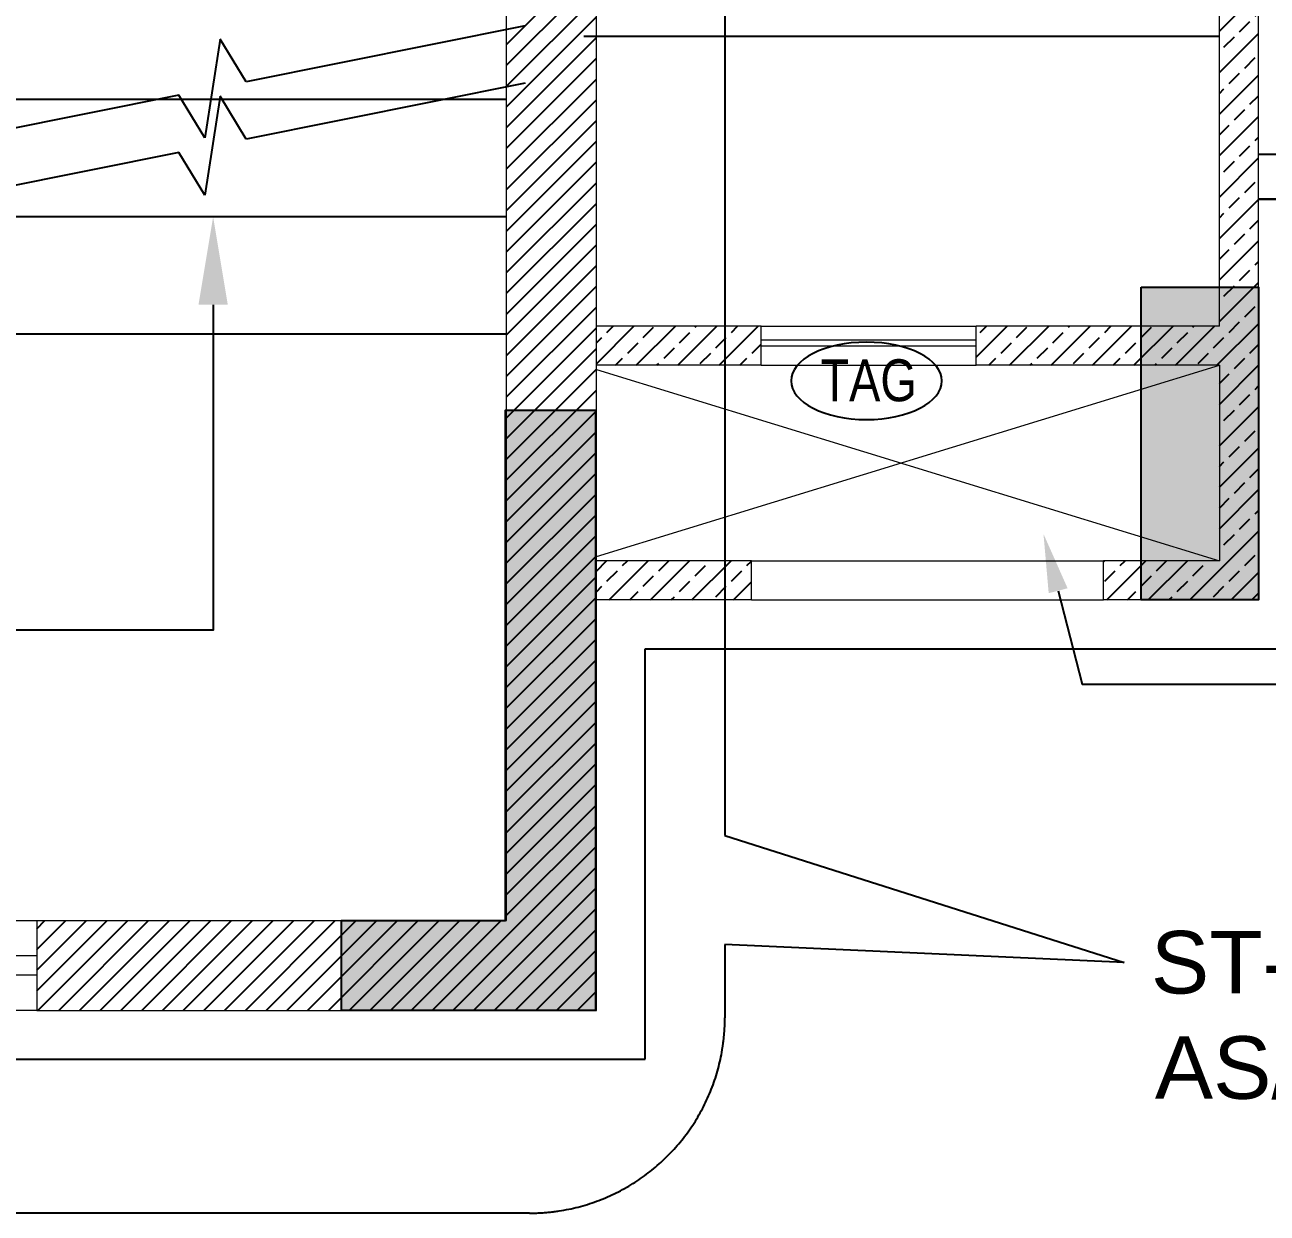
# Model space of a CAD drawing. Header units: millimetres. Extents: x 1255966 to 1543449, y 318653 to 465396.
# Drawn here: x 1386596 to 1389773, y 406065 to 409105 of the extents above; entities that cross this region are included whole.
import ezdxf
from ezdxf.enums import TextEntityAlignment as Align

# ---------------------------------------------------------------- set-up
doc = ezdxf.new("R2010")
doc.units = ezdxf.units.MM
doc.header["$LTSCALE"] = 500
doc.header["$MEASUREMENT"] = 0
doc.linetypes.add('HIDDEN', pattern=[0.375, 0.25, -0.125])
for name, color, linetype, true_color in [('A-TAG', 7, 'Continuous', 0xef00ef), ('PROJECTION', 7, 'HIDDEN', 0xff4000), ('RAILING', 7, 'Continuous', 0xadadad), ('STAIR', 7, 'Continuous', 0x3f4f7f)]:
    doc.layers.add(name, color=color, linetype=linetype, true_color=true_color)
for name, color, linetype in [('AHC-A-FURNITURE', 2, 'Continuous'), ('Drop', 143, 'Continuous'), ('TEXT-RM NAME', 6, 'Continuous'), ('TOWER AREA COLUMN.', 6, 'Continuous')]:
    doc.layers.add(name, color=color, linetype=linetype)
for name, color, linetype, lineweight in [('CILL', 8, 'Continuous', 13), ('TILE', 252, 'Continuous', 13), ('TOWER COL HATCH', 253, 'Continuous', 20), ('Wall', 2, 'Continuous', 15), ('WIN', 144, 'Continuous', 15)]:
    doc.layers.add(name, color=color, linetype=linetype, lineweight=lineweight)
doc.styles.get("Standard").update_dxf_attribs({"font": 'arial.ttf'})
pattern_1 = [(45, (1157523.66, 750672.71), (-53.033009, 53.033009), []), (45, (1157576.69, 750672.71), (-53.033009, 53.033009), [37.5, -18.75])]

msp = doc.modelspace()

# ---------------------------------------------------------------- hatches: boundary and pattern name
at = {"layer": 'AHC-A-FURNITURE', "ltscale": 50, "true_color": 0x5b5b5b}
h = msp.add_hatch(dxfattribs=at)
h.set_pattern_fill('ANSI33', color=251, scale=300)
h.set_pattern_definition(pattern_1)
h.paths.add_polyline_path([(1389750.6, 410858.9), (1389377.6, 410858.9), (1389377.6, 410758.9), (1389650.6, 410758.9), (1389650.6, 408333.9), (1389029.1, 408333.9), (1389029.1, 408233.9), (1389650.6, 408233.9), (1389650.6, 407733.9), (1389354.1, 407733.9), (1389354.1, 407633.9), (1389750.6, 407633.9)])
h = msp.add_hatch(dxfattribs=at)
h.set_pattern_fill('ANSI33', color=251, scale=300)
h.set_pattern_definition(pattern_1)
h.paths.add_polyline_path([(1388454.1, 407733.9), (1388057.6, 407733.9), (1388057.6, 407633.9), (1388454.1, 407633.9)])
h.paths.add_polyline_path([(1388479.1, 408333.9), (1388057.6, 408333.9), (1388057.6, 408233.9), (1388479.1, 408233.9)])
at = {"layer": 'TOWER COL HATCH'}
h = msp.add_hatch(color=253, dxfattribs=at)
h.dxf.hatch_style = 1
h.paths.add_polyline_path([(1389450.6, 408433.9), (1389750.6, 408433.9), (1389750.6, 407633.9), (1389450.6, 407633.9)])
h = msp.add_hatch(color=253, dxfattribs=at)
h.dxf.hatch_style = 1
h.paths.add_polyline_path([(1388055.6, 408118.7), (1388055.6, 406583.7), (1387405.6, 406583.7), (1387405.6, 406813.7), (1387825.6, 406813.7), (1387825.6, 408118.7)])

# ---------------------------------------------------------------- linework, layer by layer
at = {"color": 5, "ltscale": 50, "true_color": 0x0000ff}
msp.add_line((1394415.6, 408658.9), (1389750.6, 408658.9), dxfattribs=at)
at = {"linetype": 'Continuous', "extrusion": (0, 0, -1)}
msp.add_ellipse((1388748.3, 408194.1), major_axis=(193, 0), ratio=0.512885, dxfattribs=at)
at = {"layer": 'A-TAG', "linetype": 'HIDDEN', "ltscale": 100}
for p, q in [((1388386.2, 410742.7), (1388386.2, 407031.3)), ((1388386.2, 407031.3), (1389407.3, 406706.2)), ((1388386.2, 406752), (1388386.2, 406565.1)), ((1389407.3, 406706.2), (1388386.2, 406752)), ((1387886.2, 406065.1), (1383898.4, 406065.1))]:
    msp.add_line(p, q, dxfattribs=at)
msp.add_arc((1387886.2, 406565.1), 500, 270, 0, dxfattribs=at)
at = {"layer": 'AHC-A-FURNITURE', "color": 1, "linetype": 'Continuous', "ltscale": 50, "true_color": 0xff0000}
for p, q in [((1387827.6, 409054.4), (1388057.6, 409284.4)), ((1387827.6, 409001.4), (1388057.6, 409231.4)), ((1387827.6, 408948.3), (1388057.6, 409178.3)), ((1387827.6, 408895.3), (1388057.6, 409125.3)), ((1387827.6, 408842.3), (1388057.6, 409072.3)), ((1387827.6, 408789.2), (1388057.6, 409019.2)), ((1387827.6, 408736.2), (1388057.6, 408966.2)), ((1387827.6, 408683.2), (1388057.6, 408913.2)), ((1387827.6, 408630.1), (1388057.6, 408860.1)), ((1387827.6, 408577.1), (1388057.6, 408807.1)), ((1387827.6, 408524.1), (1388057.6, 408754.1)), ((1387827.6, 408471), (1388057.6, 408701)), ((1387827.6, 408418), (1388057.6, 408648)), ((1387827.6, 408365), (1388057.6, 408595)), ((1387827.6, 408311.9), (1388057.6, 408541.9)), ((1387827.6, 408258.9), (1388057.6, 408488.9)), ((1387827.6, 408205.9), (1388057.6, 408435.9)), ((1387827.6, 408152.8), (1388057.6, 408382.8)), ((1387827.6, 408099.8), (1388057.6, 408329.8)), ((1387827.6, 408046.8), (1388057.6, 408276.8)), ((1387827.6, 407993.7), (1388057.6, 408223.7)), ((1387827.6, 407940.7), (1388057.6, 408170.7)), ((1387827.6, 407887.7), (1388057.6, 408117.7)), ((1387827.6, 407834.6), (1388057.6, 408064.6)), ((1387827.6, 407781.6), (1388057.6, 408011.6)), ((1387827.6, 407728.6), (1388057.6, 407958.6)), ((1387827.6, 407675.5), (1388057.6, 407905.5)), ((1387827.6, 407622.5), (1388057.6, 407852.5)), ((1387827.6, 407569.5), (1388057.6, 407799.5)), ((1387827.6, 407516.4), (1388057.6, 407746.4)), ((1387827.6, 407463.4), (1388057.6, 407693.4)), ((1387827.6, 407410.4), (1388057.6, 407640.4)), ((1387827.6, 407357.3), (1388057.6, 407587.3)), ((1387827.6, 407304.3), (1388057.6, 407534.3)), ((1387827.6, 407251.3), (1388057.6, 407481.3)), ((1387827.6, 407198.2), (1388057.6, 407428.2)), ((1387827.6, 407145.2), (1388057.6, 407375.2)), ((1387827.6, 407092.2), (1388057.6, 407322.2)), ((1387827.6, 407039.1), (1388057.6, 407269.1)), ((1387827.6, 406986.1), (1388057.6, 407216.1)), ((1387827.6, 406933.1), (1388057.6, 407163.1)), ((1387827.6, 406880), (1388057.6, 407110)), ((1387827.6, 406827), (1388057.6, 407057)), ((1387637.3, 406583.7), (1388057.6, 407004)), ((1387690.4, 406583.7), (1388057.6, 406950.9)), ((1387743.4, 406583.7), (1388057.6, 406897.9)), ((1387796.4, 406583.7), (1388057.6, 406844.9)), ((1386626.6, 406792.7), (1386647.6, 406813.7)), ((1386626.6, 406739.7), (1386700.6, 406813.7)), ((1386626.6, 406686.7), (1386753.6, 406813.7)), ((1386626.6, 406633.7), (1386806.7, 406813.7)), ((1386629.7, 406583.7), (1386859.7, 406813.7)), ((1386682.7, 406583.7), (1386912.7, 406813.7)), ((1386735.8, 406583.7), (1386965.8, 406813.7)), ((1386788.8, 406583.7), (1387018.8, 406813.7)), ((1386841.8, 406583.7), (1387071.8, 406813.7)), ((1386894.9, 406583.7), (1387124.9, 406813.7)), ((1386947.9, 406583.7), (1387177.9, 406813.7)), ((1387000.9, 406583.7), (1387230.9, 406813.7)), ((1387054, 406583.7), (1387284, 406813.7)), ((1387107, 406583.7), (1387337, 406813.7)), ((1387160, 406583.7), (1387390, 406813.7)), ((1387213.1, 406583.7), (1387443.1, 406813.7)), ((1387266.1, 406583.7), (1387496.1, 406813.7)), ((1387319.1, 406583.7), (1387549.1, 406813.7)), ((1387372.2, 406583.7), (1387602.2, 406813.7)), ((1387425.2, 406583.7), (1387655.2, 406813.7)), ((1387478.2, 406583.7), (1387708.2, 406813.7)), ((1387531.3, 406583.7), (1387761.3, 406813.7)), ((1387584.3, 406583.7), (1387814.3, 406813.7)), ((1387849.5, 406583.7), (1388057.6, 406791.8)), ((1387902.5, 406583.7), (1388057.6, 406738.8)), ((1387955.5, 406583.7), (1388057.6, 406685.8)), ((1388008.6, 406583.7), (1388057.6, 406632.8))]:
    msp.add_line(p, q, dxfattribs=at)
at = {"layer": 'CILL'}
for p, q in [((1388454.1, 407733.9), (1389354.1, 407733.9)), ((1388454.1, 407633.9), (1389354.1, 407633.9))]:
    msp.add_line(p, q, dxfattribs=at)
at = {"layer": 'Drop'}
msp.add_line((1389650.6, 409074.9), (1388025.6, 409074.9), dxfattribs=at)
at = {"layer": 'PROJECTION', "ltscale": 50}
for p, q in [((1388182.6, 406458.7), (1388182.6, 407508.9)), ((1388182.6, 407508.9), (1389875.6, 407508.9)), ((1385410.6, 406458.7), (1388182.6, 406458.7))]:
    msp.add_line(p, q, dxfattribs=at)
at = {"layer": 'RAILING', "color": 36, "true_color": 0x7f4010}
for p, q in [((1389750.6, 408773.9), (1394415.6, 408773.9)), ((1389750.6, 408658.9), (1394415.6, 408658.9))]:
    msp.add_line(p, q, dxfattribs=at)
at = {"layer": 'STAIR', "color": 0}
for p, q in [((1387875.9, 409102.1), (1387161.7, 408959.2)), ((1387095.3, 409068.5), (1387056.6, 408815.6)), ((1387161.7, 408959.2), (1387095.3, 409068.5)), ((1387875.9, 408955.5), (1387161.7, 408812.6)), ((1386990.1, 408924.9), (1386210.9, 408769.1)), ((1387056.6, 408815.6), (1386990.1, 408924.9)), ((1387095.3, 408921.9), (1387056.6, 408669)), ((1387161.7, 408812.6), (1387095.3, 408921.9)), ((1386990.1, 408778.3), (1386210.9, 408622.5)), ((1387056.6, 408669), (1386990.1, 408778.3))]:
    msp.add_line(p, q, dxfattribs=at)
at = {"layer": 'STAIR'}
for p, q in [((1387827.6, 408913.7), (1386327.6, 408913.7)), ((1387827.6, 408613.7), (1386327.6, 408613.7)), ((1387827.6, 408313.7), (1386327.6, 408313.7))]:
    msp.add_line(p, q, dxfattribs=at)
at = {"layer": 'STAIR', "color": 0}
msp.add_lwpolyline([(1387077.6, 408388.7), (1387077.6, 407556.2), (1384626.6, 407556.2)], dxfattribs=at)
msp.add_solid([(1387040.1, 408388.7), (1387077.6, 408613.7), (1387115.1, 408388.7)], dxfattribs=at)
at = {"layer": 'TEXT-RM NAME'}
msp.add_lwpolyline([(1389238.4, 407657.3), (1389300.2, 407418.6), (1389925.2, 407418.6)], dxfattribs=at)
msp.add_solid([(1389214.2, 407651), (1389200.9, 407802.5), (1389262.6, 407663.5)], dxfattribs=at)
at = {"layer": 'TILE', "linetype": 'HIDDEN', "ltscale": 45}
for p, q in [((1388057.6, 407744.8), (1389650.6, 408233.9)), ((1388057.6, 408223), (1389650.6, 407733.9))]:
    msp.add_line(p, q, dxfattribs=at)
at = {"layer": 'TOWER AREA COLUMN.'}
msp.add_lwpolyline([(1389450.6, 408433.9), (1389750.6, 408433.9), (1389750.6, 407633.9), (1389450.6, 407633.9)], close=True, dxfattribs=at)
msp.add_lwpolyline([(1388055.6, 408118.7), (1388055.6, 406583.7), (1387405.6, 406583.7), (1387405.6, 406813.7), (1387825.6, 406813.7), (1387825.6, 408118.7), (1388055.6, 408118.7)], dxfattribs=at)
at = {"layer": 'Wall', "linetype": 'Continuous'}
for p, q in [((1387827.6, 406813.7), (1387827.6, 414388.9)), ((1388057.6, 406583.7), (1388057.6, 414388.9)), ((1386626.6, 406813.7), (1387827.6, 406813.7)), ((1386626.6, 406813.7), (1386626.6, 406583.7)), ((1386626.6, 406583.7), (1388057.6, 406583.7))]:
    msp.add_line(p, q, dxfattribs=at)
at = {"layer": 'Wall'}
for p, q in [((1389750.6, 407633.9), (1389750.6, 410858.9)), ((1389650.6, 408333.9), (1389650.6, 410758.9)), ((1388479.1, 408333.9), (1388057.6, 408333.9)), ((1388479.1, 408233.9), (1388479.1, 408333.9)), ((1389650.6, 408333.9), (1389029.1, 408333.9)), ((1389029.1, 408233.9), (1389029.1, 408333.9)), ((1388479.1, 408233.9), (1388057.6, 408233.9)), ((1389650.6, 408233.9), (1389029.1, 408233.9)), ((1389650.6, 408233.9), (1389650.6, 407733.9)), ((1388454.1, 407733.9), (1388057.6, 407733.9)), ((1388454.1, 407633.9), (1388454.1, 407733.9)), ((1389650.6, 407733.9), (1389354.1, 407733.9)), ((1389354.1, 407633.9), (1389354.1, 407733.9)), ((1388454.1, 407633.9), (1388057.6, 407633.9)), ((1389750.6, 407633.9), (1389354.1, 407633.9))]:
    msp.add_line(p, q, dxfattribs=at)
at = {"layer": 'WIN'}
for p, q in [((1388479.1, 408333.9), (1389029.1, 408333.9)), ((1388479.1, 408233.9), (1389029.1, 408233.9)), ((1385076.6, 406813.7), (1386626.6, 406813.7)), ((1386626.6, 406813.7), (1386626.6, 406583.7)), ((1385076.6, 406724), (1386626.6, 406724)), ((1386626.6, 406724), (1386626.6, 406674)), ((1386626.6, 406674), (1385076.6, 406674)), ((1386626.6, 406583.7), (1385076.6, 406583.7))]:
    msp.add_line(p, q, dxfattribs=at)
at = {"layer": 'WIN', "linetype": 'HIDDEN', "ltscale": 50}
for p, q in [((1388479.1, 408298.9), (1389029.1, 408298.9)), ((1388479.1, 408283.9), (1389029.1, 408283.9))]:
    msp.add_line(p, q, dxfattribs=at)

# ---------------------------------------------------------------- texts
at = {"width": 0.8}
msp.add_attdef('TAG', text='', height=107.2, dxfattribs=at).set_placement((1388753.8, 408195.5), align=Align.MIDDLE_CENTER)
at = {"layer": 'TEXT-RM NAME'}
for s, p in [('ST-02', (1389475.6, 406627)), ('AS/DETAIL', (1389485.6, 406357.6))]:
    msp.add_text(s, height=160, rotation=360, dxfattribs=at).set_placement(p)

doc.saveas('drawing.dxf')
